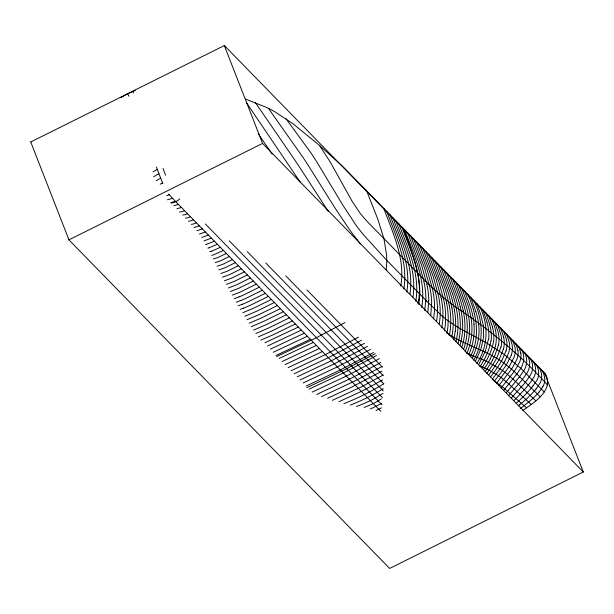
<?xml version="1.0" encoding="UTF-8"?>
<svg xmlns="http://www.w3.org/2000/svg" width="614" height="614" viewBox="0 0 614 614"><rect width="100%" height="100%" fill="white"/><g stroke="black" fill="none" stroke-linecap="round" stroke-linejoin="round"><path stroke-width="0.92" d="M425.755 301.313L424.688 310.6M386.145 269.868L386.774 262.677L386.62 255.155L383.988 238.953L377.925 219.459L366.635 190.831L341.376 165.143L319.057 145.034L292.855 123.652L274.588 111.602A341.115 157.506 -21.3 0 0 266.307 107.335L245.408 99.015M488.498 339.158L485.405 351.101L478.751 364.493M409.96 294.045C414.097 267.336 401.786 242.023 392.776 217.609M412.953 297.115C417.113 270.413 404.756 245.078 395.769 220.672M427.828 312.61L428.772 300.522M439.355 323.854L440.177 316.655L440.169 308.642A106.667 92.768 -44.8 0 0 438.557 296.171L433.438 277.16L422.731 248.286M490.893 340.877C489.396 350.149 485.106 358.714 480.102 366.573M493.464 341.668C491.906 351.108 487.286 359.72 482.128 367.648M430.736 315.757L431.68 302.311A103.091 89.659 -44.8 0 0 429.877 287.505L424.704 268.548L413.744 239.084M433.591 318.896L434.543 310.638L434.474 302.74A107.013 93.075 -44.8 0 0 432.663 289.724L427.382 270.72L416.745 242.154M400.765 285.978C405.509 258.924 392.899 233.136 383.788 208.407M403.759 289.041C408.487 261.986 395.907 236.213 386.782 211.469M406.76 292.111C411.495 265.064 398.885 239.268 389.783 214.539M415.747 301.313C420.483 274.266 407.88 248.478 398.77 223.742M418.74 304.383C423.483 277.298 410.881 251.563 401.763 226.812M421.726 307.476C426.469 280.391 413.828 254.603 404.764 229.882M441.796 327.945L442.901 319.51L442.932 311.452A106.007 92.192 -44.8 0 0 441.359 298.903M444.367 330.723L444.605 329.534A62.62 54.462 -44.8 0 0 445.426 323.578L445.618 314.13A104.879 91.217 -44.8 0 0 444.114 301.528L439.148 282.655L428.718 254.426M446.846 333.318L447.092 332.12A62.674 54.508 -44.8 0 0 447.967 326.126L448.274 318.006A101.671 88.424 -44.8 0 0 446.662 303.308M417.965 303.807C423.537 277.835 411.81 252.523 403.452 228.538M449.218 335.712L449.479 334.515A62.689 54.523 -44.8 0 0 450.415 328.482L450.799 321.721A98.048 85.277 -44.8 0 0 449.302 305.695M498.384 345.268L495.068 354.946A69.804 60.709 -44.8 0 1 492.367 360.241M500.886 347.117L497.409 356.465A71.93 62.559 -44.8 0 1 494.654 361.585L494.093 362.544A125.018 108.724 -44.8 0 1 486.564 373.68M455.849 341.798C459.287 328.974 458.305 315.35 455.028 302.602A187.147 162.764 -44.8 0 0 452.341 293.277L443.699 269.769M457.944 343.541C461.521 330.923 460.815 317.438 457.653 304.813A179.626 156.225 -44.8 0 0 454.659 294.436L446.708 272.831L366.635 190.831M503.426 349.013L499.796 358.031A74.348 64.662 -44.8 0 1 497.002 362.974L495.851 364.831A130.237 113.268 -44.8 0 1 490.839 372.161L488.89 374.816M459.993 345.175C463.708 332.796 463.294 319.472 460.254 306.992M505.997 350.962L502.244 359.658A77.003 66.972 -44.8 0 1 499.435 364.417L498.269 366.228A134.167 116.691 -44.8 0 1 494.523 371.623L490.647 376.827M461.621 347.892C465.704 335.866 465.857 322.741 463.125 310.4M463.593 349.343C467.799 337.577 468.282 324.66 465.688 312.488A141.934 123.445 -44.8 0 0 462.495 300.599L455.726 282.018M511.293 355.061L507.379 363.112A82.575 71.815 -44.8 0 1 504.562 367.517L503.38 369.229A141.596 123.153 -44.8 0 1 501.538 371.808L494.339 381.187M465.097 351.876C469.794 340.095 470.777 326.955 468.244 314.552A126.361 109.898 -44.8 0 0 465.55 304.03L458.735 285.08M467.024 353.18C471.813 341.699 473.164 328.82 470.8 316.601M470.332 356.765C480.823 336.994 476.541 313.754 467.745 294.267M472.227 357.939C476.479 349.32 479.112 339.788 479.043 330.132A55.49 48.26 -44.8 0 0 479.004 328.682L478.705 324.714M473.578 360.157C484.776 341.814 482.596 319.15 473.747 300.399M542.929 386.383C546.015 381.624 544.741 375.814 542.576 371.002M475.482 361.278L481.13 348.407L483.648 336.81L483.418 325.765L480.716 314.46L476.733 303.469L446.723 272.846M504.769 361.347L508.622 352.973A22.664 19.709 -44.8 0 0 509.259 342.175L506.611 334.193M476.809 363.411C488.314 346.526 488.798 324.576 479.718 306.547M516.174 374.878L503.61 390.42M519.36 376.965L506.297 392.776M492.428 378.984L498.299 371.217A136.093 118.364 -44.8 0 0 500.771 367.694L501.953 365.929A79.805 69.405 -44.8 0 0 504.777 361.347M535.945 388.984L536.398 388.409M496.411 383.435L507.287 369.206A84.993 73.918 -44.8 0 0 510.088 364.977L514.033 357.241A18.988 16.509 -44.8 0 0 515.016 347.555L513.864 343.625A74.455 64.754 -44.8 0 0 513.335 342.19L512.606 340.325M498.645 385.738L510.134 370.994A86.612 75.33 -44.8 0 0 512.897 366.934L516.834 359.512A17.537 15.25 -44.8 0 0 517.917 350.318M539.069 391.924L539.959 390.826A27.876 24.245 -44.8 0 0 542.945 386.39M501.055 388.071L513.097 372.882A86.835 75.522 -44.8 0 0 515.806 368.991L519.705 361.884A19.287 16.778 -44.8 0 0 520.127 360.756A15.926 13.853 -44.8 0 0 520.795 353.134M508.361 395.892L521.01 381.225A112.815 98.117 -44.8 0 0 522.637 379.137A71.385 62.091 -44.8 0 0 525.484 375.169C529.905 369.874 531.072 362.46 527.848 356.32M511.201 398.179L523.328 384.717A106.821 92.906 -44.8 0 0 525.991 381.378A61.124 53.157 -44.8 0 0 529.076 377.057C533.213 371.992 533.75 365.023 530.811 359.305M522.829 410.444C534.019 402.492 554.173 390.404 545.462 373.957L476.748 303.485M519.851 404.718L518.316 405.961M524.279 405.585L520.196 408.655M153.653 176.801L157.077 174.706A25.627 11.835 -21.3 0 1 158.919 173.747M152.978 171.836L155.872 170.124A14.613 6.746 -21.3 0 1 157.299 169.41M381.509 407.819L376.067 410.528M160.193 184.2L162.626 182.911M120.751 97.649L127.689 93.696L135.272 90.411M383.696 383.888L376.252 388.232A237.311 206.388 -44.8 0 1 364.14 394.664A237.311 206.718 -43.9 0 1 351.745 400.435L343.871 403.72M344.984 322.527L314.652 338.583L276.615 356.58M383.22 375.008L361.285 386.943L332.358 400.343M382.691 379.912L362.69 390.811L338.936 401.702M379.383 358.637L347.739 375.4L312.188 392.108M358.522 337.155L325.167 354.723L291.136 370.718M361.516 340.225L328.16 357.785L294.129 373.788M364.516 343.295L331.161 360.855L297.13 376.858M367.51 346.357L334.154 363.925L300.123 379.92M370.503 349.427L337.147 366.995L303.116 382.99M373.504 352.497L340.148 370.058L306.117 386.06M376.482 355.567L343.142 373.128L309.118 389.115M380.795 362.529L352.352 377.671L316.793 394.411M382.123 366.428L355.399 380.726L321.452 396.644M375.323 353.587L344.93 369.597L306.946 387.641M382.023 371.109L351.906 387.035L327.6 398.217M176.479 201.308L174.982 202.052A13.17 11.466 -44.3 0 1 171.199 203.081M226.297 253.482L218.001 257.496L213.342 258.97M229.298 256.545L220.51 260.85L215.261 262.6M232.292 259.615L222.997 264.212L217.087 266.246M235.285 262.685L224.701 267.896L218.822 269.907M238.286 265.755L227.096 271.281L220.863 273.499M241.279 268.817L229.475 274.665L222.468 277.19M244.272 271.887L231.846 278.042L224.448 280.782M30.7 142.003L224.356 45.551L545.086 374.141M583.3 471.997L262.569 143.407L68.914 239.859L389.644 568.449L583.3 471.997L545.04 374.164M220.311 247.342L211.669 251.187M223.304 250.412L214.232 254.595A14.475 12.61 -43.9 0 1 211.6 255.332M247.273 274.957L234.21 281.427L226.412 284.374M250.266 278.027L236.574 284.812L228.37 287.966M253.26 281.089L238.93 288.189L230.319 291.55M256.261 284.159L241.279 291.573A100.212 87.295 -43.9 0 1 238.631 292.74L232.276 295.134M259.254 287.229L243.635 294.95A110.911 96.621 -43.9 0 1 240.865 296.178L239.222 296.869M262.247 290.292L245.991 298.327A122.109 106.368 -43.9 0 1 243.098 299.617L240.811 300.568M265.248 293.362L248.34 301.704A133.737 116.499 -43.9 0 1 245.339 303.047L242.369 304.283M268.241 296.432L250.704 305.074A145.725 126.944 -43.9 0 1 247.588 306.47L243.274 308.259M271.242 299.502L254.373 307.837L242.822 312.726M274.235 302.564L256.79 311.183L244.894 316.241M277.229 305.634L259.215 314.522L246.989 319.748M280.23 308.704L261.648 317.86L249.131 323.225M283.223 311.774L264.097 321.183L251.326 326.686M217.31 244.28L209.021 247.787M286.216 314.836L266.568 324.499L253.574 330.117M289.217 317.906L269.07 327.792L255.915 333.494M292.21 320.976L271.634 331.061L258.348 336.833M295.204 324.038L274.243 334.292L260.858 340.125M298.204 327.108L264.903 342.789M301.198 330.178L267.589 345.997M304.191 333.248L270.36 349.159M307.192 336.311L273.222 352.282M310.185 339.381L276.162 355.376M313.178 342.451L279.155 358.446M316.179 345.521L282.148 361.516M319.173 348.583L285.142 364.586M322.173 351.653L288.143 367.648M214.317 241.21L206.281 244.387M208.323 235.07L201.783 237.434M211.323 238.14L203.955 240.903M205.329 232.008L199.466 234.041M199.335 225.868L194.062 227.533M202.328 228.938L196.779 230.764M380.864 411.349L175.404 201.323L170.807 202.612M178.367 204.393L173.816 205.767M181.36 207.463L176.855 208.829M172.411 198.353L167.422 199.773M169.211 194.776L166.693 195.651M466.701 353.25L486.864 361.385L500.633 369.267A390.481 66.68 63.5 0 1 512.414 378.546L535.769 400.804M479.826 365.929L488.061 369.605L496.68 374.555A375.599 64.14 63.5 0 1 506.327 381.785L531.217 404.457M492.612 379.636L502.958 387.296L526.566 407.857M381.939 404.764L205.352 223.957M382.392 397.642L229.191 240.742M383.251 390.903L247.258 251.633M383.88 383.919L265.755 262.961M383.128 375.545L285.74 275.832M382.384 367.164L306.923 289.892M540.166 396.759L514.524 371.723A406.79 69.466 63.5 0 0 506.688 365.284C489.788 351.3 467.807 346.496 449.609 334.791A293.185 50.064 63.5 0 1 447.23 333.08M544.28 391.993L521.063 368.546L504.048 354.309L487.585 343.541L459.425 328.191L450.208 322.381A328.927 56.173 63.5 0 1 441.005 314.951L427.367 301.827L385.753 259.262L363.818 235.139A98.102 16.755 63.5 0 1 355.153 223.926L342.643 204.83L317.024 162.296A130.536 22.288 63.5 0 0 310.822 152.717L285.994 118.725M547.542 385.016C521.332 355.675 490.778 330.7 458.205 308.781C443.638 299.018 430.997 286.784 418.84 274.235L367.302 221.6L360.518 213.856L352.068 201.169L330.401 162.265L319.503 145.418M175.404 201.323L168.696 194.093M360.487 243.973L357.125 239.79M268.456 108.371L303.339 157.905A216.312 36.94 63.5 0 1 307.606 164.406L335.052 208.069L349.074 228.984A138.68 23.685 63.5 0 0 357.125 239.798M272.163 154.114L260.121 136.5M258.179 133.629L259.154 135.072M300.584 182.719L250.297 108.409A207.286 35.397 63.5 0 1 246.352 102.292M255.424 102.645L294.014 158.873A360.042 61.484 63.5 0 1 301.083 169.495L328.436 211.661M132.847 91.363L133.568 92.914M127.689 93.696L128.894 96.275M165.603 175.174L163.017 168.489M518.6 346.465L519.267 348.169A62.198 54.093 -44.8 0 1 519.912 349.949L520.772 353.15M515.606 343.395L516.297 345.168A70.418 61.239 -44.8 0 1 516.804 346.549L517.863 350.333M509.612 337.263L510.526 339.619A57.516 50.018 -44.8 0 1 511.5 342.451L512.107 344.884A20.692 17.99 -44.8 0 1 511.324 355.069M539.576 367.932C542.001 373.051 542.906 379.322 539.322 384.195A35.389 30.777 -44.8 0 1 536.39 388.401M536.582 364.869C539.322 370.311 539.752 377.08 535.677 382.077A44.385 38.598 -44.8 0 1 532.875 386.014M533.589 361.799C536.498 367.441 536.621 374.448 532.353 379.544A52.789 45.912 -44.8 0 1 529.398 383.673A95.661 83.197 -44.8 0 1 525.753 388.125L516.98 397.573A145.211 126.292 -44.8 0 1 514.071 400.42M524.594 352.597C528.109 359.136 527.142 367.118 522.307 372.821A77.61 67.502 -44.8 0 1 519.352 376.958M521.762 349.942C525.323 356.634 523.98 364.731 519.214 370.549A81.647 71.009 -44.8 0 1 516.174 374.878M503.618 331.123L506.42 339.557A24.944 21.69 -44.8 0 1 506.066 350.97M500.625 328.053L503.618 336.979M449.709 275.893L457.407 296.854A166.287 144.62 -44.8 0 1 460.262 306.985M440.699 266.699L450.031 292.157A193.963 168.696 -44.8 0 1 452.403 300.33M437.698 263.636L447.721 291.051A205.736 178.927 -44.8 0 1 449.356 296.6L451.935 307.944M434.704 260.566L444.966 288.549A217.786 189.411 -44.8 0 1 446.647 294.175L449.341 305.68M431.711 257.496L442.625 287.383A221.393 192.55 -44.8 0 1 443.907 291.673L446.693 303.301M425.725 251.356L436.308 279.938L441.382 298.895M419.738 245.224L430.299 273.591L435.572 292.609A100.865 87.718 -44.8 0 1 437.544 309.855M224.31 45.574L262.569 143.407M30.746 141.98L68.96 239.836M497.632 324.983L500.824 334.43A30.5 26.525 -44.8 0 1 501.001 347.125M494.646 321.913L498.046 331.913A33.824 29.418 -44.8 0 1 498.522 345.275M452.718 278.956L459.264 296.585M410.751 236.014L421.511 264.88L426.96 284.497M407.757 232.944L418.548 261.879L423.998 281.473M491.661 318.843L492.367 320.677M488.675 315.765L492.52 326.963M464.744 291.205L470.662 307.652A106.022 92.215 -44.8 0 1 473.571 319.748L474.085 324.307M461.743 288.143L467.929 305.25A118.97 103.474 -44.8 0 1 470.823 316.594M485.689 312.695L489.772 324.514M470.746 297.337L475.804 311.436M492.466 320.938C496.887 330.877 497.992 342.535 493.157 352.566A66.542 57.877 -44.8 0 1 490.133 358.937M482.704 309.617L487.032 322.081M459.41 297.022L460.132 299.256A149.67 130.168 -44.8 0 1 463.14 310.392M452.395 300.33L454.483 310.101M437.475 309.87L437.306 315.02A55.943 48.652 -44.8 0 1 436.508 321.383M539.199 392.039A87.081 75.737 -44.8 0 1 524.179 405.424M536.045 389.076A99.384 86.436 -44.8 0 1 519.743 404.572M532.891 386.029A84.993 73.918 -44.8 0 1 527.756 392.001L525.661 394.249A133.583 116.184 -44.8 0 1 516.205 403.268M423.913 281.504A96.16 83.634 -44.8 0 1 425.87 301.297M426.922 284.512A101.149 87.971 -44.8 0 1 428.833 300.515M383.282 388.677A220.533 191.806 -44.8 0 1 367.134 397.742A220.533 192.113 -43.9 0 1 350.295 405.11M382.998 393.382A206.626 179.702 -44.8 0 1 370.119 400.773A206.626 179.994 -43.9 0 1 356.58 406.537M381.44 398.839A195.482 170.009 -44.8 0 1 373.082 403.759A195.482 170.285 -43.9 0 1 364.217 407.42M381.417 403.36A200.064 174 -44.8 0 1 380.066 404.204L371.67 408.387A200.064 174.276 -43.9 0 1 370.204 408.947M451.881 307.959A94.142 81.877 -44.8 0 1 453.255 325.259L452.787 330.654A60.847 52.919 -44.8 0 1 451.781 336.702M454.391 310.131A87.733 76.305 -44.8 0 1 455.35 331.322M455.074 331.337A54.009 46.971 -44.8 0 1 453.692 339.926M473.977 324.338A62.866 54.677 -44.8 0 1 468.942 354.439M475.75 311.459A86.321 75.069 -44.8 0 1 478.766 324.699M486.917 322.135A50.709 44.101 -44.8 0 1 488.721 339.151M489.665 324.56A45.812 39.841 -44.8 0 1 491.1 340.87M492.428 327.001A41.675 36.241 -44.8 0 1 493.625 341.668M490.287 359.006A118.272 102.86 -44.8 0 1 483.548 369.682M492.466 360.288A124.205 108.018 -44.8 0 1 485.022 371.685M503.587 336.986A27.546 23.954 -44.8 0 1 503.518 349.021M243.251 308.174A68.162 59.374 -43.9 0 1 240.151 309.379M242.338 304.191A65.299 56.879 -43.9 0 1 238.163 305.826M240.78 300.461A60.633 52.819 -43.9 0 1 236.183 302.265M239.184 296.754A56.051 48.828 -43.9 0 1 234.226 298.688M211.677 251.226A13.132 11.443 -43.9 0 1 209.712 251.725M209.036 247.887A12.257 10.676 -43.9 0 1 207.931 248.125M206.289 244.549A11.85 10.323 -43.9 0 1 205.744 244.641M196.334 222.798A14.306 12.464 -43.9 0 1 191.368 224.371M193.372 219.797A14.337 12.495 -43.9 0 1 188.414 221.247M190.394 216.803A14.544 12.671 -43.9 0 1 185.52 218.147M187.416 213.795A14.797 12.894 -43.9 0 1 182.696 215.046M184.423 210.74A14.866 12.948 -43.9 0 1 179.557 211.976M179.702 198.844A13.17 11.466 -44.3 0 1 176.479 201.308M156.463 167.008A42.458 7.253 63.5 0 0 158.343 172.227L160.638 178.129A42.458 7.253 63.5 0 0 162.902 183.555M156.248 180.8A18.052 8.335 -21.3 0 1 160.691 178.252"/></g></svg>
